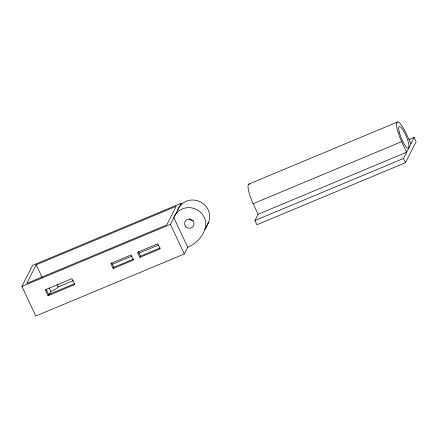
<?xml version="1.0" encoding="UTF-8"?>
<svg xmlns="http://www.w3.org/2000/svg" width="438" height="438" viewBox="0 0 438 438"><rect width="100%" height="100%" fill="white"/><g stroke="black" fill="none" stroke-linecap="round" stroke-linejoin="round"><path stroke-width="0.66" d="M177.697 210.021A16.633 15.927 26.8 0 1 198.852 201.184A16.633 15.927 26.8 0 1 208.663 222.126L204.803 229.758C201.852 237.631 195.474 244.081 187.71 247.273L184.316 253.985L35.774 316.033L21.9 286.414L32.554 265.357L181.091 203.309L181.671 204.546M208.663 222.126L206.079 227.355M36.212 264.793L26.795 283.408L166.785 224.929L176.202 206.314L36.212 264.793L42.201 277.582M46.247 290.328L46.85 289.14M47.994 295.754L74.712 284.59L71.936 278.667L45.218 289.83L47.994 295.754L48.613 294.533L74.706 283.632M49.324 294.429L50.83 291.445A7.128 1.298 -25.1 0 0 58.172 286.939L73.316 280.61M113.179 268.521L133.486 260.041L131.11 254.965L110.803 263.446L113.179 268.521L113.798 267.3L133.486 259.077M139.897 257.363L160.204 248.883L157.822 243.802L137.521 252.283L139.897 257.363L140.516 256.142L160.204 247.919M21.9 286.414L170.442 224.365L181.091 203.309M409.081 139.53L414.118 137.428L416.1 141.66L405.446 162.717L256.909 224.765L254.927 220.533L258.091 214.281L406.628 152.227L401.673 141.649A16.633 3.707 67.3 0 1 396.899 122.569A16.633 3.707 67.3 0 1 405.999 133.108L410.954 143.686M254.927 220.533L403.464 158.485L414.118 137.428M205.969 227.53L205.63 228.056M205.395 228.401L205.198 228.691M248.872 184.086L397.441 122.027M258.091 214.281L253.137 203.703L401.673 141.649M112.435 264.273L131.991 256.099M138.934 253.202L158.49 245.034M403.464 158.485L405.446 162.717M187.71 247.273L173.837 217.653A16.633 15.927 26.8 0 1 194.992 208.816A16.633 15.927 26.8 0 1 204.803 229.758M170.442 224.365L184.316 253.985M138.403 251.626L140.516 256.142M111.685 262.789L113.798 267.3M57.071 284.585L58.172 286.939M49.182 287.919L50.83 291.445M46.116 289.2L48.613 294.533M253.137 203.703A16.633 3.707 67.3 0 1 249.879 184.179M193.404 220.67A4.752 4.55 26.8 0 1 189.451 218.759M399.451 132.741A11.76 2.623 67.3 0 0 408.347 148.241A11.76 2.623 67.3 0 0 403.71 131.154A11.76 2.623 67.3 0 0 399.451 132.741M185.4 226.118A4.752 4.55 26.8 0 0 193.547 225.882A4.752 4.55 26.8 0 0 189.013 219.115A4.752 4.55 26.8 0 0 185.4 226.118"/></g></svg>
